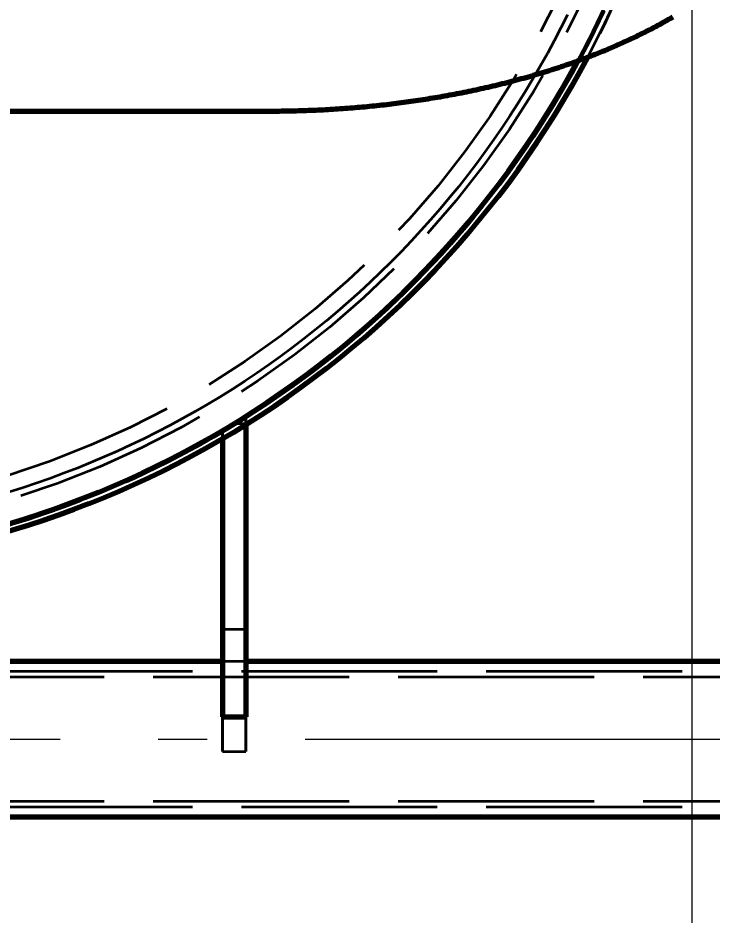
# Model space of a CAD drawing. Header units: millimetres. Extents: x 0 to 2382, y 0 to 420.
# Drawn here: x 162.24 to 176.41, y 106.41 to 124.72 of the extents above; entities that cross this region are included whole.
import ezdxf

# ---------------------------------------------------------------- set-up
doc = ezdxf.new("R2010")
doc.units = ezdxf.units.MM
doc.linetypes.add('IRAM-E-TRAZOS', pattern=[5, 4, -1])
doc.linetypes.add('IRAM-F-TRAZO-PUNTO', pattern=[20, 15, -2, 1, -2])
for name, color, linetype, lineweight in [('01-VISIBLE', 7, 'CONTINUOUS', 70), ('02-OCULTA', 4, 'IRAM-E-TRAZOS', 35), ('03-EJE', 1, 'IRAM-F-TRAZO-PUNTO', 18), ('04-COTA', 3, 'CONTINUOUS', 18)]:
    doc.layers.add(name, color=color, linetype=linetype, lineweight=lineweight)
doc.styles.add('ISO3098', font='isocpeur.ttf')
doc.dimstyles.new('FLAMA-IRAM', dxfattribs={"dimtxt": 3.5, "dimasz": 3.5, "dimexe": 2, "dimexo": 1.5, "dimgap": 1, "dimtad": 1, "dimdec": 1, "dimtxsty": 'ISO3098', "dimblk": 'IRAM_FLECHA', "dimblk1": 'IRAM_FLECHA', "dimblk2": 'IRAM_FLECHA', "dimcen": 2.5, "dimclrd": 256, "dimclre": 256, "dimclrt": 256, "dimazin": 3, "dimtfac": 1, "dimtmove": 0, "dimatfit": 3, "dimlwd": 18, "dimlwe": 18})

# ---------------------------------------------------------------- blocks, each defined once
blk = doc.blocks.new('IRAM_FLECHA')
blk.add_solid([(0, 0), (-1, 0.125), (-1, -0.125)])

msp = doc.modelspace()

# ---------------------------------------------------------------- linework, layer by layer
at = {"layer": '01-VISIBLE'}
for p, q in [((145.63, 122.818), (167.37, 122.818)), ((166.888, 116.416), (166.888, 110.451)), ((166.413, 116.13), (166.413, 110.451)), ((146.588, 111.588), (166.413, 111.588)), ((166.888, 111.588), (181.2, 111.588)), ((166.413, 110.451), (166.888, 110.451)), ((131.8, 108.413), (181.2, 108.413))]:
    msp.add_line(p, q, dxfattribs=at)
msp.add_lwpolyline([(167.37, 122.818), (167.42, 122.818), (167.47, 122.818), (167.52, 122.818), (167.57, 122.818), (167.62, 122.819), (167.67, 122.82), (167.72, 122.82), (167.77, 122.821), (167.82, 122.822), (167.87, 122.823), (167.92, 122.825), (167.97, 122.826), (168.02, 122.827), (168.07, 122.829), (168.12, 122.831), (168.17, 122.833), (168.22, 122.835), (168.27, 122.837), (168.32, 122.839), (168.37, 122.841), (168.42, 122.843), (168.47, 122.846), (168.52, 122.849), (168.57, 122.851), (168.62, 122.854), (168.67, 122.857), (168.72, 122.86), (168.77, 122.864), (168.819, 122.867), (168.869, 122.871), (168.919, 122.874), (168.969, 122.878), (169.019, 122.882), (169.069, 122.886), (169.119, 122.89), (169.169, 122.894), (169.218, 122.898), (169.268, 122.903), (169.318, 122.907), (169.368, 122.912), (169.418, 122.917), (169.467, 122.922), (169.517, 122.927), (169.567, 122.932), (169.617, 122.937), (169.666, 122.943), (169.716, 122.948), (169.766, 122.954), (169.815, 122.96), (169.865, 122.966), (169.915, 122.972), (169.964, 122.978), (170.014, 122.984), (170.064, 122.991), (170.113, 122.997), (170.163, 123.004), (170.212, 123.011), (170.262, 123.018), (170.311, 123.025), (170.361, 123.032), (170.41, 123.039), (170.46, 123.047), (170.509, 123.054), (170.559, 123.062), (170.608, 123.07), (170.657, 123.078), (170.707, 123.086), (170.756, 123.094), (170.806, 123.102), (170.855, 123.111), (170.904, 123.119), (170.953, 123.128), (171.003, 123.137), (171.052, 123.146), (171.101, 123.155), (171.15, 123.164), (171.199, 123.174), (171.248, 123.183), (171.297, 123.193), (171.346, 123.202), (171.396, 123.212), (171.445, 123.222), (171.493, 123.233), (171.542, 123.243), (171.591, 123.253), (171.64, 123.264), (171.689, 123.275), (171.738, 123.286), (171.787, 123.297), (171.835, 123.308), (171.884, 123.319), (171.933, 123.33), (171.982, 123.342), (172.03, 123.354), (172.079, 123.366), (172.127, 123.378), (172.176, 123.39), (172.224, 123.402), (172.273, 123.414), (172.321, 123.427), (172.37, 123.44), (172.418, 123.453), (172.466, 123.466), (172.514, 123.479), (172.563, 123.492), (172.611, 123.505), (172.659, 123.519), (172.707, 123.533), (172.755, 123.547), (172.803, 123.561), (172.851, 123.575), (172.899, 123.589), (172.947, 123.604), (172.995, 123.619), (173.043, 123.633), (173.09, 123.648), (173.138, 123.663), (173.186, 123.679), (173.233, 123.694), (173.281, 123.71), (173.328, 123.726), (173.376, 123.742), (173.423, 123.758), (173.47, 123.774), (173.517, 123.79), (173.565, 123.807), (173.612, 123.824), (173.659, 123.841), (173.706, 123.858), (173.753, 123.875), (173.8, 123.892), (173.846, 123.91), (173.893, 123.928), (173.94, 123.946), (173.987, 123.964), (174.033, 123.982), (174.08, 124), (174.126, 124.019), (174.172, 124.038), (174.219, 124.057), (174.265, 124.076), (174.311, 124.095), (174.357, 124.115), (174.403, 124.135), (174.449, 124.154), (174.495, 124.175), (174.54, 124.195), (174.586, 124.215), (174.632, 124.236), (174.677, 124.257), (174.723, 124.278), (174.768, 124.299), (174.813, 124.32), (174.858, 124.342), (174.903, 124.364), (174.948, 124.386), (174.993, 124.408), (175.038, 124.43), (175.082, 124.453), (175.127, 124.476), (175.171, 124.499), (175.215, 124.522), (175.26, 124.545), (175.304, 124.569), (175.348, 124.593), (175.392, 124.617), (175.435, 124.641), (175.479, 124.666), (175.522, 124.69), (175.566, 124.715), (175.609, 124.74)], dxfattribs=at)
for radius, start, end in [(19.643, -152.1766, -27.8234), (19.5, -151.7064, -28.2936)]:
    msp.add_arc((156.5, 133.088), radius, start, end, dxfattribs=at)
at = {"layer": '02-OCULTA'}
for p, q in [((171.715, 120.892), (171.739, 120.873)), ((171.715, 120.892), (171.739, 120.873)), ((167.307, 116.856), (167.324, 116.831)), ((167.307, 116.856), (167.324, 116.831)), ((166.888, 109.745), (166.888, 116.584)), ((166.888, 116.584), (166.888, 116.437)), ((166.413, 109.745), (166.413, 116.295)), ((166.413, 116.295), (166.413, 116.13)), ((166.65, 116.437), (166.888, 116.437)), ((166.888, 116.437), (166.888, 116.416)), ((166.413, 112.245), (166.413, 109.745)), ((166.413, 110.451), (166.413, 112.245)), ((166.413, 112.245), (166.888, 112.245)), ((166.888, 112.245), (166.888, 109.745)), ((166.888, 110.451), (166.888, 112.245)), ((166.413, 111.588), (166.888, 111.588)), ((131.8, 111.388), (181.2, 111.388)), ((125, 111.27), (188, 111.27)), ((166.413, 109.745), (166.888, 109.745)), ((125, 108.73), (188, 108.73)), ((131.8, 108.613), (181.2, 108.613))]:
    msp.add_line(p, q, dxfattribs=at)
for points in [[(173.457, 124.781), (173.324, 124.515), (173.187, 124.252), (173.047, 123.991), (172.902, 123.732), (172.753, 123.476), (172.6, 123.222), (172.443, 122.97), (172.282, 122.721), (172.117, 122.474), (171.949, 122.23), (171.776, 121.989), (171.6, 121.75), (171.42, 121.514), (171.237, 121.281), (171.049, 121.051), (170.859, 120.824), (170.664, 120.6), (170.466, 120.379), (170.265, 120.161), (170.06, 119.947), (169.852, 119.735), (169.641, 119.527), (169.426, 119.322), (169.208, 119.121), (168.987, 118.923), (168.763, 118.729), (168.536, 118.538), (168.306, 118.351), (168.073, 118.167), (167.838, 117.987), (167.599, 117.811), (167.358, 117.639), (167.114, 117.47), (166.867, 117.305), (166.618, 117.144), (166.366, 116.987), (166.112, 116.834), (165.856, 116.685), (165.597, 116.541), (165.336, 116.4), (165.073, 116.263), (164.807, 116.13), (164.54, 116.002), (164.271, 115.878), (163.999, 115.758), (163.726, 115.642), (163.451, 115.531), (163.175, 115.424), (162.896, 115.321), (162.616, 115.223), (162.335, 115.129), (162.052, 115.04)], [(173.457, 124.781), (173.324, 124.515), (173.187, 124.252), (173.047, 123.991), (172.902, 123.732), (172.753, 123.476), (172.6, 123.222), (172.443, 122.97), (172.282, 122.721), (172.117, 122.474), (171.949, 122.23), (171.776, 121.989), (171.6, 121.75), (171.42, 121.514), (171.237, 121.281), (171.049, 121.051), (170.859, 120.824), (170.664, 120.6), (170.466, 120.379), (170.265, 120.161), (170.06, 119.947), (169.852, 119.735), (169.641, 119.527), (169.426, 119.322), (169.208, 119.121), (168.987, 118.923), (168.763, 118.729), (168.536, 118.538), (168.306, 118.351), (168.073, 118.167), (167.838, 117.987), (167.599, 117.811), (167.358, 117.639), (167.114, 117.47), (166.867, 117.305), (166.618, 117.144), (166.366, 116.987), (166.112, 116.834), (165.856, 116.685), (165.597, 116.541), (165.336, 116.4), (165.073, 116.263), (164.807, 116.13), (164.54, 116.002), (164.271, 115.878), (163.999, 115.758), (163.726, 115.642), (163.451, 115.531), (163.175, 115.424), (162.896, 115.321), (162.616, 115.223), (162.335, 115.129), (162.052, 115.04)], [(166.65, 116.437), (166.611, 116.413), (166.571, 116.389), (166.532, 116.366), (166.492, 116.342), (166.452, 116.318), (166.413, 116.295)]]:
    msp.add_lwpolyline(points, dxfattribs=at)
for radius in [19.643, 19.5, 19.5, 19.5, 19.025, 19.025, 19.025, 19.025, 19.025, 19.025, 19.025, 19.025, 18.55, 18.55, 18.55, 18.55]:
    msp.add_circle((156.5, 133.088), radius, dxfattribs=at)
for radius, start, end in [(19.53, 162, 18), (19.53, 162, 18), (19.5, 162, 18), (19.5, 162, 18), (19.643, -27.8234, -15.8234), (19.5, -28.2936, -16.5135), (19.5, -56.3433, -38.7139), (19.5, -56.3433, -38.7139), (19.53, -56.3433, -38.7139), (19.53, -56.3433, -38.7139), (19.5, -59.4471, -57.8125), (19.5, -58.6333, -57.8125)]:
    msp.add_arc((156.5, 133.088), radius, start, end, dxfattribs=at)
at = {"layer": '03-EJE'}
msp.add_line((128.1, 110), (184.9, 110), dxfattribs=at)

# ---------------------------------------------------------------- dimensions: what is measured, and where the dimension line sits
at = {"layer": '04-COTA'}
for base, p1, p2, override in [((137, 80), (137, 133.088), (176, 133.088), {"dimlfac": 10, "dimpost": '%%c<>'}), ((128.4, 71), (128.4, 110), (184.6, 110), {"dimlfac": 10, "dimpost": 'trocha <>'})]:
    msp.add_linear_dim(base=base, p1=p1, p2=p2, dimstyle='FLAMA-IRAM', override=override, dxfattribs=at).render()

doc.saveas('drawing.dxf')
